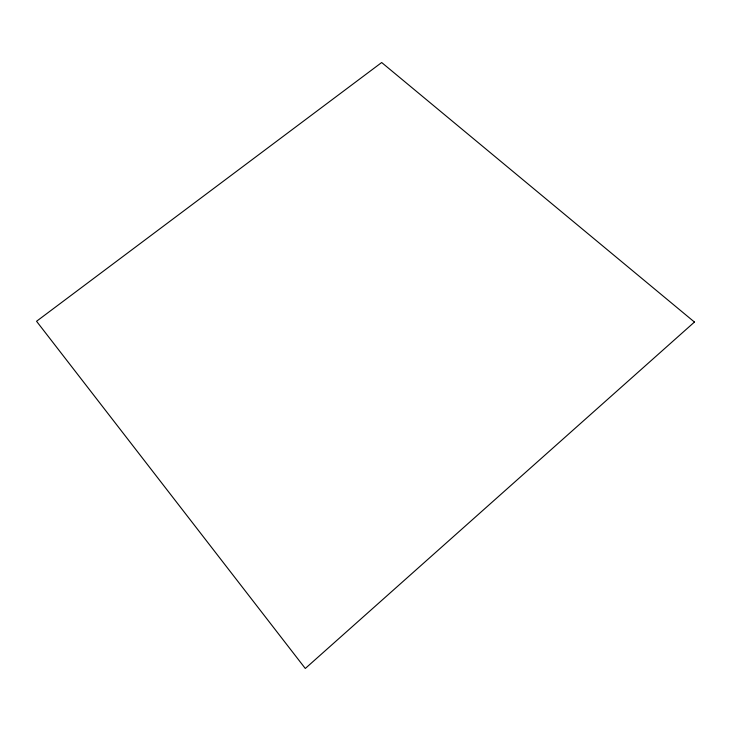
<?xml version="1.0" encoding="UTF-8"?>
<svg xmlns="http://www.w3.org/2000/svg" width="731" height="731" viewBox="0 0 731 731"><rect width="100%" height="100%" fill="white"/><g stroke="black" fill="none" stroke-linecap="round" stroke-linejoin="round"><path stroke-width="1.1" d="M694.45 322.051L305.293 668.472L36.55 321.274L381.673 62.528L694.45 322.051"/></g></svg>
